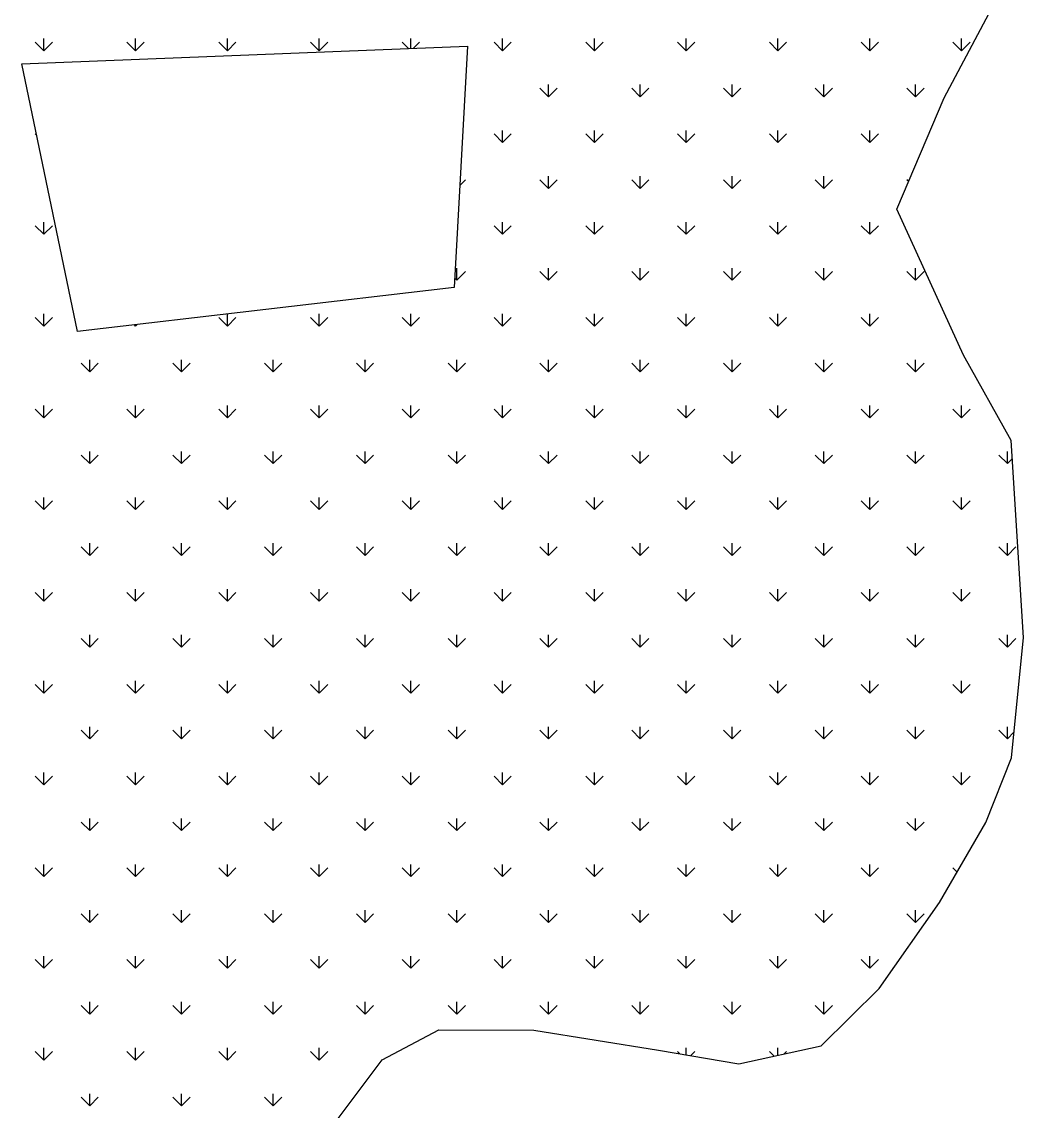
# Model space of a CAD drawing. Header units: metres. Extents: x 335517 to 338331, y 1782039 to 1785453.
# Drawn here: x 336561.9 to 336871.8, y 1784311.6 to 1784647.5 of the extents above; entities that cross this region are included whole.
import ezdxf

# ---------------------------------------------------------------- set-up
doc = ezdxf.new("R2010")
doc.units = ezdxf.units.M
doc.layers.add('MANGROOVES', color=112, linetype='Continuous')

msp = doc.modelspace()

# ---------------------------------------------------------------- linework, layer by layer
at = {"layer": 'MANGROOVES'}
for p, q in [((336846.21, 1784623.99), (336871.78, 1784672.24)), ((336561.9, 1784634.5), (336681.1, 1784639.24)), ((336681.1, 1784639.24), (336699.23, 1784639.96)), ((336699.23, 1784639.96), (336695.17, 1784565.51)), ((336579.06, 1784551.99), (336561.9, 1784634.5)), ((336831.6, 1784589.66), (336846.21, 1784623.99)), ((336852.18, 1784544.72), (336831.6, 1784589.66)), ((336695.17, 1784565.51), (336579.06, 1784551.99)), ((336866.88, 1784518.42), (336852.18, 1784544.72)), ((336870.6, 1784457.68), (336866.88, 1784518.42)), ((336866.92, 1784420.53), (336870.6, 1784457.68)), ((336858.99, 1784400.56), (336866.92, 1784420.53)), ((336844.77, 1784375.94), (336858.99, 1784400.56)), ((336826.17, 1784349.47), (336844.77, 1784375.94)), ((336808.24, 1784331.74), (336826.17, 1784349.47)), ((336672.97, 1784327.46), (336690.46, 1784336.7)), ((336690.46, 1784336.7), (336719.72, 1784336.61)), ((336719.72, 1784336.61), (336758.17, 1784330.46)), ((336758.17, 1784330.46), (336782.86, 1784326.25)), ((336782.86, 1784326.25), (336808.24, 1784331.74)), ((336655.09, 1784303.6), (336672.97, 1784327.46))]:
    msp.add_line(p, q, dxfattribs=at)
at = {"layer": 'MANGROOVES', "linetype": 'Continuous'}
for p, q in [((336568.69, 1784638.52), (336566.03, 1784641.17)), ((336568.69, 1784638.52), (336568.69, 1784642.27)), ((336568.69, 1784638.52), (336571.34, 1784641.17)), ((336596.97, 1784638.52), (336594.32, 1784641.17)), ((336596.97, 1784638.52), (336596.97, 1784642.27)), ((336596.97, 1784638.52), (336599.62, 1784641.17)), ((336625.25, 1784638.52), (336622.6, 1784641.17)), ((336625.25, 1784638.52), (336625.25, 1784642.27)), ((336625.25, 1784638.52), (336627.91, 1784641.17)), ((336653.54, 1784638.52), (336650.89, 1784641.17)), ((336653.54, 1784638.52), (336653.54, 1784642.27)), ((336653.54, 1784638.52), (336656.19, 1784641.17)), ((336681.1, 1784639.24), (336679.17, 1784641.17)), ((336681.82, 1784639.27), (336681.82, 1784642.27)), ((336682.6, 1784639.3), (336684.47, 1784641.17)), ((336710.11, 1784638.52), (336707.46, 1784641.17)), ((336710.11, 1784638.52), (336710.11, 1784642.27)), ((336710.11, 1784638.52), (336712.76, 1784641.17)), ((336738.39, 1784638.52), (336735.74, 1784641.17)), ((336738.39, 1784638.52), (336738.39, 1784642.27)), ((336738.39, 1784638.52), (336741.04, 1784641.17)), ((336766.68, 1784638.52), (336764.02, 1784641.17)), ((336766.68, 1784638.52), (336766.68, 1784642.27)), ((336766.68, 1784638.52), (336769.33, 1784641.17)), ((336794.96, 1784638.52), (336792.31, 1784641.17)), ((336794.96, 1784638.52), (336794.96, 1784642.27)), ((336794.96, 1784638.52), (336797.61, 1784641.17)), ((336823.24, 1784638.52), (336820.59, 1784641.17)), ((336823.24, 1784638.52), (336823.24, 1784642.27)), ((336823.24, 1784638.52), (336825.9, 1784641.17)), ((336851.53, 1784638.52), (336848.88, 1784641.17)), ((336851.53, 1784638.52), (336851.53, 1784642.27)), ((336851.53, 1784638.52), (336854.18, 1784641.17)), ((336698.52, 1784626.93), (336698.62, 1784627.03)), ((336724.25, 1784624.38), (336721.6, 1784627.03)), ((336724.25, 1784624.38), (336724.25, 1784628.13)), ((336724.25, 1784624.38), (336726.9, 1784627.03)), ((336752.53, 1784624.38), (336749.88, 1784627.03)), ((336752.53, 1784624.38), (336752.53, 1784628.13)), ((336752.53, 1784624.38), (336755.19, 1784627.03)), ((336780.82, 1784624.38), (336778.17, 1784627.03)), ((336780.82, 1784624.38), (336780.82, 1784628.13)), ((336780.82, 1784624.38), (336783.47, 1784627.03)), ((336809.1, 1784624.38), (336806.45, 1784627.03)), ((336809.1, 1784624.38), (336809.1, 1784628.13)), ((336809.1, 1784624.38), (336811.75, 1784627.03)), ((336837.39, 1784624.38), (336834.73, 1784627.03)), ((336837.39, 1784624.38), (336837.39, 1784628.13)), ((336837.39, 1784624.38), (336840.04, 1784627.03)), ((336566.49, 1784612.44), (336566.03, 1784612.89)), ((336710.11, 1784610.24), (336707.46, 1784612.89)), ((336710.11, 1784610.24), (336710.11, 1784613.99)), ((336710.11, 1784610.24), (336712.76, 1784612.89)), ((336738.39, 1784610.24), (336735.74, 1784612.89)), ((336738.39, 1784610.24), (336738.39, 1784613.99)), ((336738.39, 1784610.24), (336741.04, 1784612.89)), ((336766.68, 1784610.24), (336764.02, 1784612.89)), ((336766.68, 1784610.24), (336766.68, 1784613.99)), ((336766.68, 1784610.24), (336769.33, 1784612.89)), ((336794.96, 1784610.24), (336792.31, 1784612.89)), ((336794.96, 1784610.24), (336794.96, 1784613.99)), ((336794.96, 1784610.24), (336797.61, 1784612.89)), ((336823.24, 1784610.24), (336820.59, 1784612.89)), ((336823.24, 1784610.24), (336823.24, 1784613.99)), ((336823.24, 1784610.24), (336825.9, 1784612.89)), ((336724.25, 1784596.1), (336724.25, 1784599.85)), ((336752.53, 1784596.1), (336752.53, 1784599.85)), ((336780.82, 1784596.1), (336780.82, 1784599.85)), ((336809.1, 1784596.1), (336809.1, 1784599.85)), ((336696.89, 1784597.02), (336698.62, 1784598.75)), ((336724.25, 1784596.09), (336721.6, 1784598.75)), ((336724.25, 1784596.09), (336726.9, 1784598.75)), ((336752.53, 1784596.09), (336749.88, 1784598.75)), ((336752.53, 1784596.09), (336755.19, 1784598.75)), ((336780.82, 1784596.09), (336778.17, 1784598.75)), ((336780.82, 1784596.09), (336783.47, 1784598.75)), ((336809.1, 1784596.09), (336806.45, 1784598.75)), ((336809.1, 1784596.09), (336811.75, 1784598.75)), ((336835.25, 1784598.23), (336834.73, 1784598.75)), ((336568.69, 1784581.95), (336568.69, 1784585.7)), ((336710.11, 1784581.95), (336710.11, 1784585.7)), ((336738.39, 1784581.95), (336738.39, 1784585.7)), ((336766.68, 1784581.95), (336766.68, 1784585.7)), ((336794.96, 1784581.95), (336794.96, 1784585.7)), ((336823.24, 1784581.95), (336823.24, 1784585.7)), ((336568.69, 1784581.95), (336566.03, 1784584.6)), ((336568.69, 1784581.95), (336571.34, 1784584.6)), ((336710.11, 1784581.95), (336707.46, 1784584.6)), ((336710.11, 1784581.95), (336712.76, 1784584.6)), ((336738.39, 1784581.95), (336735.74, 1784584.6)), ((336738.39, 1784581.95), (336741.04, 1784584.6)), ((336766.68, 1784581.95), (336764.02, 1784584.6)), ((336766.68, 1784581.95), (336769.33, 1784584.6)), ((336794.96, 1784581.95), (336792.31, 1784584.6)), ((336794.96, 1784581.95), (336797.61, 1784584.6)), ((336823.24, 1784581.95), (336820.59, 1784584.6)), ((336823.24, 1784581.95), (336825.9, 1784584.6)), ((336695.96, 1784567.81), (336695.96, 1784571.56)), ((336695.96, 1784567.81), (336698.62, 1784570.46)), ((336724.25, 1784567.81), (336721.6, 1784570.46)), ((336724.25, 1784567.81), (336724.25, 1784571.56)), ((336724.25, 1784567.81), (336726.9, 1784570.46)), ((336752.53, 1784567.81), (336749.88, 1784570.46)), ((336752.53, 1784567.81), (336752.53, 1784571.56)), ((336752.53, 1784567.81), (336755.19, 1784570.46)), ((336780.82, 1784567.81), (336778.17, 1784570.46)), ((336780.82, 1784567.81), (336780.82, 1784571.56)), ((336780.82, 1784567.81), (336783.47, 1784570.46)), ((336809.1, 1784567.81), (336806.45, 1784570.46)), ((336809.1, 1784567.81), (336809.1, 1784571.56)), ((336809.1, 1784567.81), (336811.75, 1784570.46)), ((336837.39, 1784567.81), (336834.73, 1784570.46)), ((336837.39, 1784567.81), (336837.39, 1784571.56)), ((336837.39, 1784567.81), (336840.04, 1784570.46)), ((336695.96, 1784567.81), (336695.33, 1784568.44)), ((336568.69, 1784553.67), (336566.03, 1784556.32)), ((336568.69, 1784553.67), (336568.69, 1784557.42)), ((336568.69, 1784553.67), (336571.34, 1784556.32)), ((336625.25, 1784553.67), (336622.6, 1784556.32)), ((336625.25, 1784553.67), (336625.25, 1784557.37)), ((336625.25, 1784553.67), (336627.91, 1784556.32)), ((336653.54, 1784553.67), (336650.89, 1784556.32)), ((336653.54, 1784553.67), (336653.54, 1784557.42)), ((336653.54, 1784553.67), (336656.19, 1784556.32)), ((336681.82, 1784553.67), (336679.17, 1784556.32)), ((336681.82, 1784553.67), (336681.82, 1784557.42)), ((336681.82, 1784553.67), (336684.47, 1784556.32)), ((336710.11, 1784553.67), (336707.46, 1784556.32)), ((336710.11, 1784553.67), (336710.11, 1784557.42)), ((336710.11, 1784553.67), (336712.76, 1784556.32)), ((336738.39, 1784553.67), (336735.74, 1784556.32)), ((336738.39, 1784553.67), (336738.39, 1784557.42)), ((336738.39, 1784553.67), (336741.04, 1784556.32)), ((336766.68, 1784553.67), (336764.02, 1784556.32)), ((336766.68, 1784553.67), (336766.68, 1784557.42)), ((336766.68, 1784553.67), (336769.33, 1784556.32)), ((336794.96, 1784553.67), (336792.31, 1784556.32)), ((336794.96, 1784553.67), (336794.96, 1784557.42)), ((336794.96, 1784553.67), (336797.61, 1784556.32)), ((336823.24, 1784553.67), (336820.59, 1784556.32)), ((336823.24, 1784553.67), (336823.24, 1784557.42)), ((336823.24, 1784553.67), (336825.9, 1784556.32)), ((336596.97, 1784553.67), (336596.61, 1784554.03)), ((336596.97, 1784553.67), (336597.43, 1784554.13)), ((336596.97, 1784553.67), (336596.97, 1784554.07)), ((336582.83, 1784539.53), (336580.18, 1784542.18)), ((336582.83, 1784539.53), (336582.83, 1784543.28)), ((336582.83, 1784539.53), (336585.48, 1784542.18)), ((336611.11, 1784539.53), (336608.46, 1784542.18)), ((336611.11, 1784539.53), (336611.11, 1784543.28)), ((336611.11, 1784539.53), (336613.76, 1784542.18)), ((336639.4, 1784539.53), (336636.74, 1784542.18)), ((336639.4, 1784539.53), (336639.4, 1784543.28)), ((336639.4, 1784539.53), (336642.05, 1784542.18)), ((336667.68, 1784539.53), (336665.03, 1784542.18)), ((336667.68, 1784539.53), (336667.68, 1784543.28)), ((336667.68, 1784539.53), (336670.33, 1784542.18)), ((336695.96, 1784539.53), (336693.31, 1784542.18)), ((336695.96, 1784539.53), (336695.96, 1784543.28)), ((336695.96, 1784539.53), (336698.62, 1784542.18)), ((336724.25, 1784539.53), (336721.6, 1784542.18)), ((336724.25, 1784539.53), (336724.25, 1784543.28)), ((336724.25, 1784539.53), (336726.9, 1784542.18)), ((336752.53, 1784539.53), (336749.88, 1784542.18)), ((336752.53, 1784539.53), (336752.53, 1784543.28)), ((336752.53, 1784539.53), (336755.19, 1784542.18)), ((336780.82, 1784539.53), (336778.17, 1784542.18)), ((336780.82, 1784539.53), (336780.82, 1784543.28)), ((336780.82, 1784539.53), (336783.47, 1784542.18)), ((336809.1, 1784539.53), (336806.45, 1784542.18)), ((336809.1, 1784539.53), (336809.1, 1784543.28)), ((336809.1, 1784539.53), (336811.75, 1784542.18)), ((336837.39, 1784539.53), (336834.73, 1784542.18)), ((336837.39, 1784539.53), (336837.39, 1784543.28)), ((336837.39, 1784539.53), (336840.04, 1784542.18)), ((336568.69, 1784525.38), (336568.69, 1784529.13)), ((336596.97, 1784525.38), (336596.97, 1784529.13)), ((336625.25, 1784525.38), (336625.25, 1784529.13)), ((336653.54, 1784525.38), (336653.54, 1784529.13)), ((336681.82, 1784525.38), (336681.82, 1784529.13)), ((336710.11, 1784525.38), (336710.11, 1784529.13)), ((336738.39, 1784525.38), (336738.39, 1784529.13)), ((336766.68, 1784525.38), (336766.68, 1784529.13)), ((336794.96, 1784525.38), (336794.96, 1784529.13)), ((336823.24, 1784525.38), (336823.24, 1784529.13)), ((336851.53, 1784525.38), (336851.53, 1784529.13)), ((336568.69, 1784525.38), (336566.03, 1784528.04)), ((336568.69, 1784525.38), (336571.34, 1784528.04)), ((336596.97, 1784525.38), (336594.32, 1784528.04)), ((336596.97, 1784525.38), (336599.62, 1784528.04)), ((336625.25, 1784525.38), (336622.6, 1784528.04)), ((336625.25, 1784525.38), (336627.91, 1784528.04)), ((336653.54, 1784525.38), (336650.89, 1784528.04)), ((336653.54, 1784525.38), (336656.19, 1784528.04)), ((336681.82, 1784525.38), (336679.17, 1784528.04)), ((336681.82, 1784525.38), (336684.47, 1784528.04)), ((336710.11, 1784525.38), (336707.46, 1784528.04)), ((336710.11, 1784525.38), (336712.76, 1784528.04)), ((336738.39, 1784525.38), (336735.74, 1784528.04)), ((336738.39, 1784525.38), (336741.04, 1784528.04)), ((336766.68, 1784525.38), (336764.02, 1784528.04)), ((336766.68, 1784525.38), (336769.33, 1784528.04)), ((336794.96, 1784525.38), (336792.31, 1784528.04)), ((336794.96, 1784525.38), (336797.61, 1784528.04)), ((336823.24, 1784525.38), (336820.59, 1784528.04)), ((336823.24, 1784525.38), (336825.9, 1784528.04)), ((336851.53, 1784525.38), (336848.88, 1784528.04)), ((336851.53, 1784525.38), (336854.18, 1784528.04)), ((336582.83, 1784511.24), (336582.83, 1784514.99)), ((336611.11, 1784511.24), (336611.11, 1784514.99)), ((336639.4, 1784511.24), (336639.4, 1784514.99)), ((336667.68, 1784511.24), (336667.68, 1784514.99)), ((336695.96, 1784511.24), (336695.96, 1784514.99)), ((336724.25, 1784511.24), (336724.25, 1784514.99)), ((336752.53, 1784511.24), (336752.53, 1784514.99)), ((336780.82, 1784511.24), (336780.82, 1784514.99)), ((336809.1, 1784511.24), (336809.1, 1784514.99)), ((336837.39, 1784511.24), (336837.39, 1784514.99)), ((336865.67, 1784511.24), (336865.67, 1784514.99)), ((336582.83, 1784511.24), (336580.18, 1784513.89)), ((336582.83, 1784511.24), (336585.48, 1784513.89)), ((336611.11, 1784511.24), (336608.46, 1784513.89)), ((336611.11, 1784511.24), (336613.76, 1784513.89)), ((336639.4, 1784511.24), (336636.74, 1784513.89)), ((336639.4, 1784511.24), (336642.05, 1784513.89)), ((336667.68, 1784511.24), (336665.03, 1784513.89)), ((336667.68, 1784511.24), (336670.33, 1784513.89)), ((336695.96, 1784511.24), (336693.31, 1784513.89)), ((336695.96, 1784511.24), (336698.62, 1784513.89)), ((336724.25, 1784511.24), (336721.6, 1784513.89)), ((336724.25, 1784511.24), (336726.9, 1784513.89)), ((336752.53, 1784511.24), (336749.88, 1784513.89)), ((336752.53, 1784511.24), (336755.19, 1784513.89)), ((336780.82, 1784511.24), (336778.17, 1784513.89)), ((336780.82, 1784511.24), (336783.47, 1784513.89)), ((336809.1, 1784511.24), (336806.45, 1784513.89)), ((336809.1, 1784511.24), (336811.75, 1784513.89)), ((336837.39, 1784511.24), (336834.73, 1784513.89)), ((336837.39, 1784511.24), (336840.04, 1784513.89)), ((336865.67, 1784511.24), (336863.02, 1784513.89)), ((336865.67, 1784511.24), (336867.23, 1784512.8)), ((336568.69, 1784497.1), (336566.03, 1784499.75)), ((336568.69, 1784497.1), (336568.69, 1784500.85)), ((336568.69, 1784497.1), (336571.34, 1784499.75)), ((336596.97, 1784497.1), (336594.32, 1784499.75)), ((336596.97, 1784497.1), (336596.97, 1784500.85)), ((336596.97, 1784497.1), (336599.62, 1784499.75)), ((336625.25, 1784497.1), (336622.6, 1784499.75)), ((336625.25, 1784497.1), (336625.25, 1784500.85)), ((336625.25, 1784497.1), (336627.91, 1784499.75)), ((336653.54, 1784497.1), (336650.89, 1784499.75)), ((336653.54, 1784497.1), (336653.54, 1784500.85)), ((336653.54, 1784497.1), (336656.19, 1784499.75)), ((336681.82, 1784497.1), (336679.17, 1784499.75)), ((336681.82, 1784497.1), (336681.82, 1784500.85)), ((336681.82, 1784497.1), (336684.47, 1784499.75)), ((336710.11, 1784497.1), (336707.46, 1784499.75)), ((336710.11, 1784497.1), (336710.11, 1784500.85)), ((336710.11, 1784497.1), (336712.76, 1784499.75)), ((336738.39, 1784497.1), (336735.74, 1784499.75)), ((336738.39, 1784497.1), (336738.39, 1784500.85)), ((336738.39, 1784497.1), (336741.04, 1784499.75)), ((336766.68, 1784497.1), (336764.02, 1784499.75)), ((336766.68, 1784497.1), (336766.68, 1784500.85)), ((336766.68, 1784497.1), (336769.33, 1784499.75)), ((336794.96, 1784497.1), (336792.31, 1784499.75)), ((336794.96, 1784497.1), (336794.96, 1784500.85)), ((336794.96, 1784497.1), (336797.61, 1784499.75)), ((336823.24, 1784497.1), (336820.59, 1784499.75)), ((336823.24, 1784497.1), (336823.24, 1784500.85)), ((336823.24, 1784497.1), (336825.9, 1784499.75)), ((336851.53, 1784497.1), (336848.88, 1784499.75)), ((336851.53, 1784497.1), (336851.53, 1784500.85)), ((336851.53, 1784497.1), (336854.18, 1784499.75)), ((336582.83, 1784482.96), (336580.18, 1784485.61)), ((336582.83, 1784482.96), (336582.83, 1784486.71)), ((336582.83, 1784482.96), (336585.48, 1784485.61)), ((336611.11, 1784482.96), (336608.46, 1784485.61)), ((336611.11, 1784482.96), (336611.11, 1784486.71)), ((336611.11, 1784482.96), (336613.76, 1784485.61)), ((336639.4, 1784482.96), (336636.74, 1784485.61)), ((336639.4, 1784482.96), (336639.4, 1784486.71)), ((336639.4, 1784482.96), (336642.05, 1784485.61)), ((336667.68, 1784482.96), (336665.03, 1784485.61)), ((336667.68, 1784482.96), (336667.68, 1784486.71)), ((336667.68, 1784482.96), (336670.33, 1784485.61)), ((336695.96, 1784482.96), (336693.31, 1784485.61)), ((336695.96, 1784482.96), (336695.96, 1784486.71)), ((336695.96, 1784482.96), (336698.62, 1784485.61)), ((336724.25, 1784482.96), (336721.6, 1784485.61)), ((336724.25, 1784482.96), (336724.25, 1784486.71)), ((336724.25, 1784482.96), (336726.9, 1784485.61)), ((336752.53, 1784482.96), (336749.88, 1784485.61)), ((336752.53, 1784482.96), (336752.53, 1784486.71)), ((336752.53, 1784482.96), (336755.19, 1784485.61)), ((336780.82, 1784482.96), (336778.17, 1784485.61)), ((336780.82, 1784482.96), (336780.82, 1784486.71)), ((336780.82, 1784482.96), (336783.47, 1784485.61)), ((336809.1, 1784482.96), (336806.45, 1784485.61)), ((336809.1, 1784482.96), (336809.1, 1784486.71)), ((336809.1, 1784482.96), (336811.75, 1784485.61)), ((336837.39, 1784482.96), (336834.73, 1784485.61)), ((336837.39, 1784482.96), (336837.39, 1784486.71)), ((336837.39, 1784482.96), (336840.04, 1784485.61)), ((336865.67, 1784482.96), (336863.02, 1784485.61)), ((336865.67, 1784482.96), (336865.67, 1784486.71)), ((336865.67, 1784482.96), (336868.32, 1784485.61)), ((336568.69, 1784468.82), (336566.03, 1784471.47)), ((336568.69, 1784468.82), (336568.69, 1784472.57)), ((336568.69, 1784468.82), (336571.34, 1784471.47)), ((336596.97, 1784468.82), (336594.32, 1784471.47)), ((336596.97, 1784468.82), (336596.97, 1784472.57)), ((336596.97, 1784468.82), (336599.62, 1784471.47)), ((336625.25, 1784468.82), (336622.6, 1784471.47)), ((336625.25, 1784468.82), (336625.25, 1784472.57)), ((336625.25, 1784468.82), (336627.91, 1784471.47)), ((336653.54, 1784468.82), (336650.89, 1784471.47)), ((336653.54, 1784468.82), (336653.54, 1784472.57)), ((336653.54, 1784468.82), (336656.19, 1784471.47)), ((336681.82, 1784468.82), (336679.17, 1784471.47)), ((336681.82, 1784468.82), (336681.82, 1784472.57)), ((336681.82, 1784468.82), (336684.47, 1784471.47)), ((336710.11, 1784468.82), (336707.46, 1784471.47)), ((336710.11, 1784468.82), (336710.11, 1784472.57)), ((336710.11, 1784468.82), (336712.76, 1784471.47)), ((336738.39, 1784468.82), (336735.74, 1784471.47)), ((336738.39, 1784468.82), (336738.39, 1784472.57)), ((336738.39, 1784468.82), (336741.04, 1784471.47)), ((336766.68, 1784468.82), (336764.02, 1784471.47)), ((336766.68, 1784468.82), (336766.68, 1784472.57)), ((336766.68, 1784468.82), (336769.33, 1784471.47)), ((336794.96, 1784468.82), (336792.31, 1784471.47)), ((336794.96, 1784468.82), (336794.96, 1784472.57)), ((336794.96, 1784468.82), (336797.61, 1784471.47)), ((336823.24, 1784468.82), (336820.59, 1784471.47)), ((336823.24, 1784468.82), (336823.24, 1784472.57)), ((336823.24, 1784468.82), (336825.9, 1784471.47)), ((336851.53, 1784468.82), (336848.88, 1784471.47)), ((336851.53, 1784468.82), (336851.53, 1784472.57)), ((336851.53, 1784468.82), (336854.18, 1784471.47)), ((336582.83, 1784454.67), (336582.83, 1784458.42)), ((336611.11, 1784454.67), (336611.11, 1784458.42)), ((336639.4, 1784454.67), (336639.4, 1784458.42)), ((336667.68, 1784454.67), (336667.68, 1784458.42)), ((336695.96, 1784454.67), (336695.96, 1784458.42)), ((336724.25, 1784454.67), (336724.25, 1784458.42)), ((336752.53, 1784454.67), (336752.53, 1784458.42)), ((336780.82, 1784454.67), (336780.82, 1784458.42)), ((336809.1, 1784454.67), (336809.1, 1784458.42)), ((336837.39, 1784454.67), (336837.39, 1784458.42)), ((336865.67, 1784454.67), (336865.67, 1784458.42)), ((336582.83, 1784454.67), (336580.18, 1784457.32)), ((336582.83, 1784454.67), (336585.48, 1784457.32)), ((336611.11, 1784454.67), (336608.46, 1784457.32)), ((336611.11, 1784454.67), (336613.76, 1784457.32)), ((336639.4, 1784454.67), (336636.74, 1784457.32)), ((336639.4, 1784454.67), (336642.05, 1784457.32)), ((336667.68, 1784454.67), (336665.03, 1784457.32)), ((336667.68, 1784454.67), (336670.33, 1784457.32)), ((336695.96, 1784454.67), (336693.31, 1784457.32)), ((336695.96, 1784454.67), (336698.62, 1784457.32)), ((336724.25, 1784454.67), (336721.6, 1784457.32)), ((336724.25, 1784454.67), (336726.9, 1784457.32)), ((336752.53, 1784454.67), (336749.88, 1784457.32)), ((336752.53, 1784454.67), (336755.19, 1784457.32)), ((336780.82, 1784454.67), (336778.17, 1784457.32)), ((336780.82, 1784454.67), (336783.47, 1784457.32)), ((336809.1, 1784454.67), (336806.45, 1784457.32)), ((336809.1, 1784454.67), (336811.75, 1784457.32)), ((336837.39, 1784454.67), (336834.73, 1784457.32)), ((336837.39, 1784454.67), (336840.04, 1784457.32)), ((336865.67, 1784454.67), (336863.02, 1784457.32)), ((336865.67, 1784454.67), (336868.32, 1784457.32)), ((336568.69, 1784440.53), (336566.03, 1784443.18)), ((336568.69, 1784440.53), (336568.69, 1784444.28)), ((336568.69, 1784440.53), (336571.34, 1784443.18)), ((336596.97, 1784440.53), (336594.32, 1784443.18)), ((336596.97, 1784440.53), (336596.97, 1784444.28)), ((336596.97, 1784440.53), (336599.62, 1784443.18)), ((336625.25, 1784440.53), (336622.6, 1784443.18)), ((336625.25, 1784440.53), (336625.25, 1784444.28)), ((336625.25, 1784440.53), (336627.91, 1784443.18)), ((336653.54, 1784440.53), (336650.89, 1784443.18)), ((336653.54, 1784440.53), (336653.54, 1784444.28)), ((336653.54, 1784440.53), (336656.19, 1784443.18)), ((336681.82, 1784440.53), (336679.17, 1784443.18)), ((336681.82, 1784440.53), (336681.82, 1784444.28)), ((336681.82, 1784440.53), (336684.47, 1784443.18)), ((336710.11, 1784440.53), (336707.46, 1784443.18)), ((336710.11, 1784440.53), (336710.11, 1784444.28)), ((336710.11, 1784440.53), (336712.76, 1784443.18)), ((336738.39, 1784440.53), (336735.74, 1784443.18)), ((336738.39, 1784440.53), (336738.39, 1784444.28)), ((336738.39, 1784440.53), (336741.04, 1784443.18)), ((336766.68, 1784440.53), (336764.02, 1784443.18)), ((336766.68, 1784440.53), (336766.68, 1784444.28)), ((336766.68, 1784440.53), (336769.33, 1784443.18)), ((336794.96, 1784440.53), (336792.31, 1784443.18)), ((336794.96, 1784440.53), (336794.96, 1784444.28)), ((336794.96, 1784440.53), (336797.61, 1784443.18)), ((336823.24, 1784440.53), (336820.59, 1784443.18)), ((336823.24, 1784440.53), (336823.24, 1784444.28)), ((336823.24, 1784440.53), (336825.9, 1784443.18)), ((336851.53, 1784440.53), (336848.88, 1784443.18)), ((336851.53, 1784440.53), (336851.53, 1784444.28)), ((336851.53, 1784440.53), (336854.18, 1784443.18)), ((336582.83, 1784426.39), (336580.18, 1784429.04)), ((336582.83, 1784426.39), (336582.83, 1784430.14)), ((336582.83, 1784426.39), (336585.48, 1784429.04)), ((336611.11, 1784426.39), (336608.46, 1784429.04)), ((336611.11, 1784426.39), (336611.11, 1784430.14)), ((336611.11, 1784426.39), (336613.76, 1784429.04)), ((336639.4, 1784426.39), (336636.74, 1784429.04)), ((336639.4, 1784426.39), (336639.4, 1784430.14)), ((336639.4, 1784426.39), (336642.05, 1784429.04)), ((336667.68, 1784426.39), (336665.03, 1784429.04)), ((336667.68, 1784426.39), (336667.68, 1784430.14)), ((336667.68, 1784426.39), (336670.33, 1784429.04)), ((336695.96, 1784426.39), (336693.31, 1784429.04)), ((336695.96, 1784426.39), (336695.96, 1784430.14)), ((336695.96, 1784426.39), (336698.62, 1784429.04)), ((336724.25, 1784426.39), (336721.6, 1784429.04)), ((336724.25, 1784426.39), (336724.25, 1784430.14)), ((336724.25, 1784426.39), (336726.9, 1784429.04)), ((336752.53, 1784426.39), (336749.88, 1784429.04)), ((336752.53, 1784426.39), (336752.53, 1784430.14)), ((336752.53, 1784426.39), (336755.19, 1784429.04)), ((336780.82, 1784426.39), (336778.17, 1784429.04)), ((336780.82, 1784426.39), (336780.82, 1784430.14)), ((336780.82, 1784426.39), (336783.47, 1784429.04)), ((336809.1, 1784426.39), (336806.45, 1784429.04)), ((336809.1, 1784426.39), (336809.1, 1784430.14)), ((336809.1, 1784426.39), (336811.75, 1784429.04)), ((336837.39, 1784426.39), (336834.73, 1784429.04)), ((336837.39, 1784426.39), (336837.39, 1784430.14)), ((336837.39, 1784426.39), (336840.04, 1784429.04)), ((336865.67, 1784426.39), (336863.02, 1784429.04)), ((336865.67, 1784426.39), (336865.67, 1784430.14)), ((336865.67, 1784426.39), (336867.7, 1784428.42)), ((336568.69, 1784412.25), (336566.03, 1784414.9)), ((336568.69, 1784412.25), (336568.69, 1784416)), ((336568.69, 1784412.25), (336571.34, 1784414.9)), ((336596.97, 1784412.25), (336594.32, 1784414.9)), ((336596.97, 1784412.25), (336596.97, 1784416)), ((336596.97, 1784412.25), (336599.62, 1784414.9)), ((336625.25, 1784412.25), (336622.6, 1784414.9)), ((336625.25, 1784412.25), (336625.25, 1784416)), ((336625.25, 1784412.25), (336627.91, 1784414.9)), ((336653.54, 1784412.25), (336650.89, 1784414.9)), ((336653.54, 1784412.25), (336653.54, 1784416)), ((336653.54, 1784412.25), (336656.19, 1784414.9)), ((336681.82, 1784412.25), (336679.17, 1784414.9)), ((336681.82, 1784412.25), (336681.82, 1784416)), ((336681.82, 1784412.25), (336684.47, 1784414.9)), ((336710.11, 1784412.25), (336707.46, 1784414.9)), ((336710.11, 1784412.25), (336710.11, 1784416)), ((336710.11, 1784412.25), (336712.76, 1784414.9)), ((336738.39, 1784412.25), (336735.74, 1784414.9)), ((336738.39, 1784412.25), (336738.39, 1784416)), ((336738.39, 1784412.25), (336741.04, 1784414.9)), ((336766.68, 1784412.25), (336764.02, 1784414.9)), ((336766.68, 1784412.25), (336766.68, 1784416)), ((336766.68, 1784412.25), (336769.33, 1784414.9)), ((336794.96, 1784412.25), (336792.31, 1784414.9)), ((336794.96, 1784412.25), (336794.96, 1784416)), ((336794.96, 1784412.25), (336797.61, 1784414.9)), ((336823.24, 1784412.25), (336820.59, 1784414.9)), ((336823.24, 1784412.25), (336823.24, 1784416)), ((336823.24, 1784412.25), (336825.9, 1784414.9)), ((336851.53, 1784412.25), (336848.88, 1784414.9)), ((336851.53, 1784412.25), (336851.53, 1784416)), ((336851.53, 1784412.25), (336854.18, 1784414.9)), ((336582.83, 1784398.1), (336580.18, 1784400.76)), ((336582.83, 1784398.11), (336582.83, 1784401.86)), ((336582.83, 1784398.1), (336585.48, 1784400.76)), ((336611.11, 1784398.1), (336608.46, 1784400.76)), ((336611.11, 1784398.11), (336611.11, 1784401.86)), ((336611.11, 1784398.1), (336613.76, 1784400.76)), ((336639.4, 1784398.1), (336636.74, 1784400.76)), ((336639.4, 1784398.11), (336639.4, 1784401.86)), ((336639.4, 1784398.1), (336642.05, 1784400.76)), ((336667.68, 1784398.1), (336665.03, 1784400.76)), ((336667.68, 1784398.11), (336667.68, 1784401.86)), ((336667.68, 1784398.1), (336670.33, 1784400.76)), ((336695.96, 1784398.1), (336693.31, 1784400.76)), ((336695.96, 1784398.11), (336695.96, 1784401.86)), ((336695.96, 1784398.1), (336698.62, 1784400.76)), ((336724.25, 1784398.1), (336721.6, 1784400.76)), ((336724.25, 1784398.11), (336724.25, 1784401.86)), ((336724.25, 1784398.1), (336726.9, 1784400.76)), ((336752.53, 1784398.1), (336749.88, 1784400.76)), ((336752.53, 1784398.11), (336752.53, 1784401.86)), ((336752.53, 1784398.1), (336755.19, 1784400.76)), ((336780.82, 1784398.1), (336778.17, 1784400.76)), ((336780.82, 1784398.11), (336780.82, 1784401.86)), ((336780.82, 1784398.1), (336783.47, 1784400.76)), ((336809.1, 1784398.1), (336806.45, 1784400.76)), ((336809.1, 1784398.11), (336809.1, 1784401.86)), ((336809.1, 1784398.1), (336811.75, 1784400.76)), ((336837.39, 1784398.1), (336834.73, 1784400.76)), ((336837.39, 1784398.11), (336837.39, 1784401.86)), ((336837.39, 1784398.1), (336840.04, 1784400.76)), ((336568.69, 1784383.96), (336568.69, 1784387.71)), ((336596.97, 1784383.96), (336596.97, 1784387.71)), ((336625.25, 1784383.96), (336625.25, 1784387.71)), ((336653.54, 1784383.96), (336653.54, 1784387.71)), ((336681.82, 1784383.96), (336681.82, 1784387.71)), ((336710.11, 1784383.96), (336710.11, 1784387.71)), ((336738.39, 1784383.96), (336738.39, 1784387.71)), ((336766.68, 1784383.96), (336766.68, 1784387.71)), ((336794.96, 1784383.96), (336794.96, 1784387.71)), ((336823.24, 1784383.96), (336823.24, 1784387.71)), ((336851.53, 1784387.64), (336851.53, 1784387.71)), ((336568.69, 1784383.96), (336566.03, 1784386.61)), ((336568.69, 1784383.96), (336571.34, 1784386.61)), ((336596.97, 1784383.96), (336594.32, 1784386.61)), ((336596.97, 1784383.96), (336599.62, 1784386.61)), ((336625.25, 1784383.96), (336622.6, 1784386.61)), ((336625.25, 1784383.96), (336627.91, 1784386.61)), ((336653.54, 1784383.96), (336650.89, 1784386.61)), ((336653.54, 1784383.96), (336656.19, 1784386.61)), ((336681.82, 1784383.96), (336679.17, 1784386.61)), ((336681.82, 1784383.96), (336684.47, 1784386.61)), ((336710.11, 1784383.96), (336707.46, 1784386.61)), ((336710.11, 1784383.96), (336712.76, 1784386.61)), ((336738.39, 1784383.96), (336735.74, 1784386.61)), ((336738.39, 1784383.96), (336741.04, 1784386.61)), ((336766.68, 1784383.96), (336764.02, 1784386.61)), ((336766.68, 1784383.96), (336769.33, 1784386.61)), ((336794.96, 1784383.96), (336792.31, 1784386.61)), ((336794.96, 1784383.96), (336797.61, 1784386.61)), ((336823.24, 1784383.96), (336820.59, 1784386.61)), ((336823.24, 1784383.96), (336825.9, 1784386.61)), ((336850.18, 1784385.31), (336848.88, 1784386.61)), ((336582.83, 1784369.82), (336580.18, 1784372.47)), ((336582.83, 1784369.82), (336582.83, 1784373.57)), ((336582.83, 1784369.82), (336585.48, 1784372.47)), ((336611.11, 1784369.82), (336608.46, 1784372.47)), ((336611.11, 1784369.82), (336611.11, 1784373.57)), ((336611.11, 1784369.82), (336613.76, 1784372.47)), ((336639.4, 1784369.82), (336636.74, 1784372.47)), ((336639.4, 1784369.82), (336639.4, 1784373.57)), ((336639.4, 1784369.82), (336642.05, 1784372.47)), ((336667.68, 1784369.82), (336665.03, 1784372.47)), ((336667.68, 1784369.82), (336667.68, 1784373.57)), ((336667.68, 1784369.82), (336670.33, 1784372.47)), ((336695.96, 1784369.82), (336693.31, 1784372.47)), ((336695.96, 1784369.82), (336695.96, 1784373.57)), ((336695.96, 1784369.82), (336698.62, 1784372.47)), ((336724.25, 1784369.82), (336721.6, 1784372.47)), ((336724.25, 1784369.82), (336724.25, 1784373.57)), ((336724.25, 1784369.82), (336726.9, 1784372.47)), ((336752.53, 1784369.82), (336749.88, 1784372.47)), ((336752.53, 1784369.82), (336752.53, 1784373.57)), ((336752.53, 1784369.82), (336755.19, 1784372.47)), ((336780.82, 1784369.82), (336778.17, 1784372.47)), ((336780.82, 1784369.82), (336780.82, 1784373.57)), ((336780.82, 1784369.82), (336783.47, 1784372.47)), ((336809.1, 1784369.82), (336806.45, 1784372.47)), ((336809.1, 1784369.82), (336809.1, 1784373.57)), ((336809.1, 1784369.82), (336811.75, 1784372.47)), ((336837.39, 1784369.82), (336834.73, 1784372.47)), ((336837.39, 1784369.82), (336837.39, 1784373.57)), ((336837.39, 1784369.82), (336840.04, 1784372.47)), ((336568.69, 1784355.68), (336566.03, 1784358.33)), ((336568.69, 1784355.68), (336568.69, 1784359.43)), ((336568.69, 1784355.68), (336571.34, 1784358.33)), ((336596.97, 1784355.68), (336594.32, 1784358.33)), ((336596.97, 1784355.68), (336596.97, 1784359.43)), ((336596.97, 1784355.68), (336599.62, 1784358.33)), ((336625.25, 1784355.68), (336622.6, 1784358.33)), ((336625.25, 1784355.68), (336625.25, 1784359.43)), ((336625.25, 1784355.68), (336627.91, 1784358.33)), ((336653.54, 1784355.68), (336650.89, 1784358.33)), ((336653.54, 1784355.68), (336653.54, 1784359.43)), ((336653.54, 1784355.68), (336656.19, 1784358.33)), ((336681.82, 1784355.68), (336679.17, 1784358.33)), ((336681.82, 1784355.68), (336681.82, 1784359.43)), ((336681.82, 1784355.68), (336684.47, 1784358.33)), ((336710.11, 1784355.68), (336707.46, 1784358.33)), ((336710.11, 1784355.68), (336710.11, 1784359.43)), ((336710.11, 1784355.68), (336712.76, 1784358.33)), ((336738.39, 1784355.68), (336735.74, 1784358.33)), ((336738.39, 1784355.68), (336738.39, 1784359.43)), ((336738.39, 1784355.68), (336741.04, 1784358.33)), ((336766.68, 1784355.68), (336764.02, 1784358.33)), ((336766.68, 1784355.68), (336766.68, 1784359.43)), ((336766.68, 1784355.68), (336769.33, 1784358.33)), ((336794.96, 1784355.68), (336792.31, 1784358.33)), ((336794.96, 1784355.68), (336794.96, 1784359.43)), ((336794.96, 1784355.68), (336797.61, 1784358.33)), ((336823.24, 1784355.68), (336820.59, 1784358.33)), ((336823.24, 1784355.68), (336823.24, 1784359.43)), ((336823.24, 1784355.68), (336825.9, 1784358.33)), ((336582.83, 1784341.54), (336580.18, 1784344.19)), ((336582.83, 1784341.54), (336582.83, 1784345.29)), ((336582.83, 1784341.54), (336585.48, 1784344.19)), ((336611.11, 1784341.54), (336608.46, 1784344.19)), ((336611.11, 1784341.54), (336611.11, 1784345.29)), ((336611.11, 1784341.54), (336613.76, 1784344.19)), ((336639.4, 1784341.54), (336636.74, 1784344.19)), ((336639.4, 1784341.54), (336639.4, 1784345.29)), ((336639.4, 1784341.54), (336642.05, 1784344.19)), ((336667.68, 1784341.54), (336665.03, 1784344.19)), ((336667.68, 1784341.54), (336667.68, 1784345.29)), ((336667.68, 1784341.54), (336670.33, 1784344.19)), ((336695.96, 1784341.54), (336693.31, 1784344.19)), ((336695.96, 1784341.54), (336695.96, 1784345.29)), ((336695.96, 1784341.54), (336698.62, 1784344.19)), ((336724.25, 1784341.54), (336721.6, 1784344.19)), ((336724.25, 1784341.54), (336724.25, 1784345.29)), ((336724.25, 1784341.54), (336726.9, 1784344.19)), ((336752.53, 1784341.54), (336749.88, 1784344.19)), ((336752.53, 1784341.54), (336752.53, 1784345.29)), ((336752.53, 1784341.54), (336755.19, 1784344.19)), ((336780.82, 1784341.54), (336778.17, 1784344.19)), ((336780.82, 1784341.54), (336780.82, 1784345.29)), ((336780.82, 1784341.54), (336783.47, 1784344.19)), ((336809.1, 1784341.54), (336806.45, 1784344.19)), ((336809.1, 1784341.54), (336809.1, 1784345.29)), ((336809.1, 1784341.54), (336811.75, 1784344.19)), ((336568.69, 1784327.39), (336568.69, 1784331.14)), ((336596.97, 1784327.39), (336596.97, 1784331.14)), ((336625.25, 1784327.39), (336625.25, 1784331.14)), ((336653.54, 1784327.39), (336653.54, 1784331.14)), ((336766.68, 1784329.01), (336766.68, 1784331.14)), ((336794.96, 1784328.87), (336794.96, 1784331.14)), ((336568.69, 1784327.39), (336566.03, 1784330.05)), ((336568.69, 1784327.39), (336571.34, 1784330.05)), ((336596.97, 1784327.39), (336594.32, 1784330.05)), ((336596.97, 1784327.39), (336599.62, 1784330.05)), ((336625.25, 1784327.39), (336622.6, 1784330.05)), ((336625.25, 1784327.39), (336627.91, 1784330.05)), ((336653.54, 1784327.39), (336650.89, 1784330.05)), ((336653.54, 1784327.39), (336656.19, 1784330.05)), ((336764.73, 1784329.34), (336764.02, 1784330.05)), ((336768.06, 1784328.77), (336769.33, 1784330.05)), ((336793.75, 1784328.61), (336792.31, 1784330.05)), ((336796.84, 1784329.28), (336797.61, 1784330.05)), ((336582.83, 1784313.25), (336582.83, 1784317)), ((336611.11, 1784313.25), (336611.11, 1784317)), ((336639.4, 1784313.25), (336639.4, 1784317)), ((336582.83, 1784313.25), (336580.18, 1784315.9)), ((336582.83, 1784313.25), (336585.48, 1784315.9)), ((336611.11, 1784313.25), (336608.46, 1784315.9)), ((336611.11, 1784313.25), (336613.76, 1784315.9)), ((336639.4, 1784313.25), (336636.74, 1784315.9)), ((336639.4, 1784313.25), (336642.05, 1784315.9))]:
    msp.add_line(p, q, dxfattribs=at)

doc.saveas('drawing.dxf')
